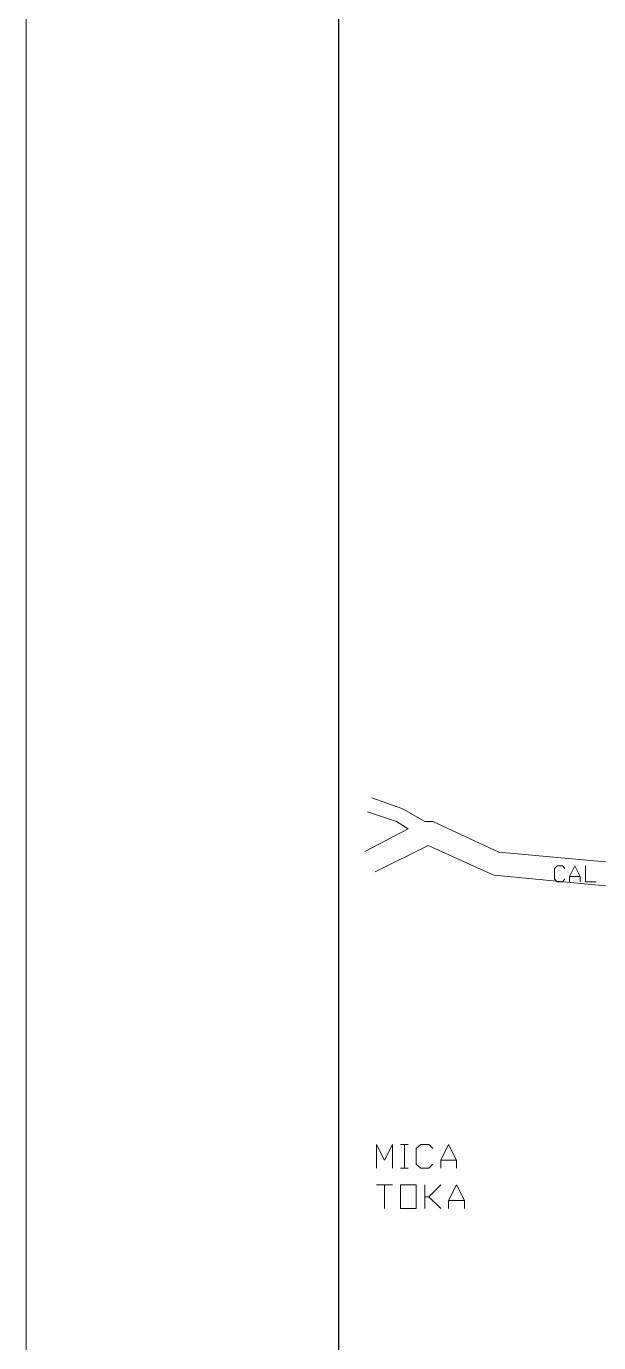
# Model space of a CAD drawing. Header units: millimetres. Extents: x 2364 to 2508, y 1551 to 1771.
# Drawn here: x 2363.8 to 2388.2, y 1606.9 to 1663.1 of the extents above; entities that cross this region are included whole.
import ezdxf

# ---------------------------------------------------------------- set-up
doc = ezdxf.new("R2010")
doc.units = ezdxf.units.MM
for name, color, linetype in [('PDF_10 Formato', 7, 'Continuous'), ('PDF_CVL_CUADCON_TIT', 7, 'Continuous'), ('PDF_outline', 7, 'Continuous')]:
    doc.layers.add(name, color=color, linetype=linetype)

msp = doc.modelspace()

# ---------------------------------------------------------------- linework, layer by layer
at = {"layer": 'PDF_10 Formato', "lineweight": 9}
msp.add_lwpolyline([(2363.786, 1550.723), (2363.786, 1770.654), (2507.751, 1770.654), (2507.751, 1550.723)], close=True, dxfattribs=at)
at = {"layer": 'PDF_10 Formato', "lineweight": 25}
msp.add_lwpolyline([(2501.059, 1766.107), (2501.059, 1557.416), (2377.143, 1557.416), (2377.143, 1766.107)], close=True, dxfattribs=at)
at = {"layer": 'PDF_CVL_CUADCON_TIT', "lineweight": 9}
for points in [[(2386.801, 1626.716), (2386.688, 1626.603), (2386.462, 1626.603), (2386.349, 1626.716), (2386.349, 1627.168), (2386.462, 1627.281), (2386.688, 1627.281), (2386.801, 1627.168)], [(2386.999, 1626.603), (2386.999, 1626.829), (2387.225, 1627.281), (2387.451, 1626.829), (2387.451, 1626.603)], [(2387.676, 1627.281), (2387.676, 1626.603), (2388.128, 1626.603)], [(2386.999, 1626.829), (2387.451, 1626.829)], [(2378.753, 1614.375), (2378.753, 1615.392), (2379.092, 1614.714), (2379.43, 1615.392), (2379.43, 1614.375)], [(2379.769, 1615.392), (2380.108, 1615.392)], [(2379.939, 1615.392), (2379.939, 1614.375)], [(2381.153, 1614.545), (2380.984, 1614.375), (2380.645, 1614.375), (2380.447, 1614.545), (2380.447, 1615.223), (2380.645, 1615.392), (2380.984, 1615.392), (2381.153, 1615.223)], [(2381.492, 1614.375), (2381.492, 1614.714), (2381.831, 1615.392), (2382.17, 1614.714), (2382.17, 1614.375)], [(2379.769, 1614.375), (2380.108, 1614.375)], [(2381.492, 1614.714), (2382.17, 1614.714)], [(2378.753, 1613.669), (2379.43, 1613.669)], [(2379.092, 1613.669), (2379.092, 1612.653)], [(2380.814, 1612.653), (2380.814, 1613.669)], [(2381.492, 1613.669), (2380.984, 1613.161), (2380.814, 1613.161)], [(2381.831, 1612.653), (2381.831, 1612.992), (2382.17, 1613.669), (2382.509, 1612.992), (2382.509, 1612.653)], [(2380.984, 1613.161), (2381.492, 1612.653)], [(2381.831, 1612.992), (2382.509, 1612.992)]]:
    msp.add_lwpolyline(points, dxfattribs=at)
msp.add_lwpolyline([(2379.769, 1612.653), (2379.769, 1613.669), (2380.447, 1613.669), (2380.447, 1612.653)], close=True, dxfattribs=at)
at = {"layer": 'PDF_outline', "lineweight": 9}
for points in [[(2378.555, 1630.19), (2379.826, 1629.738), (2379.882, 1629.71), (2380.814, 1629.173), (2381.153, 1629.173), (2383.977, 1627.874), (2389.145, 1627.394)], [(2378.244, 1627.902), (2380.108, 1628.862), (2379.6, 1629.173), (2378.357, 1629.597)], [(2389.117, 1626.377), (2383.779, 1626.886), (2383.638, 1626.942), (2380.955, 1628.156), (2378.696, 1627.027)]]:
    msp.add_lwpolyline(points, dxfattribs=at)

doc.saveas('drawing.dxf')
